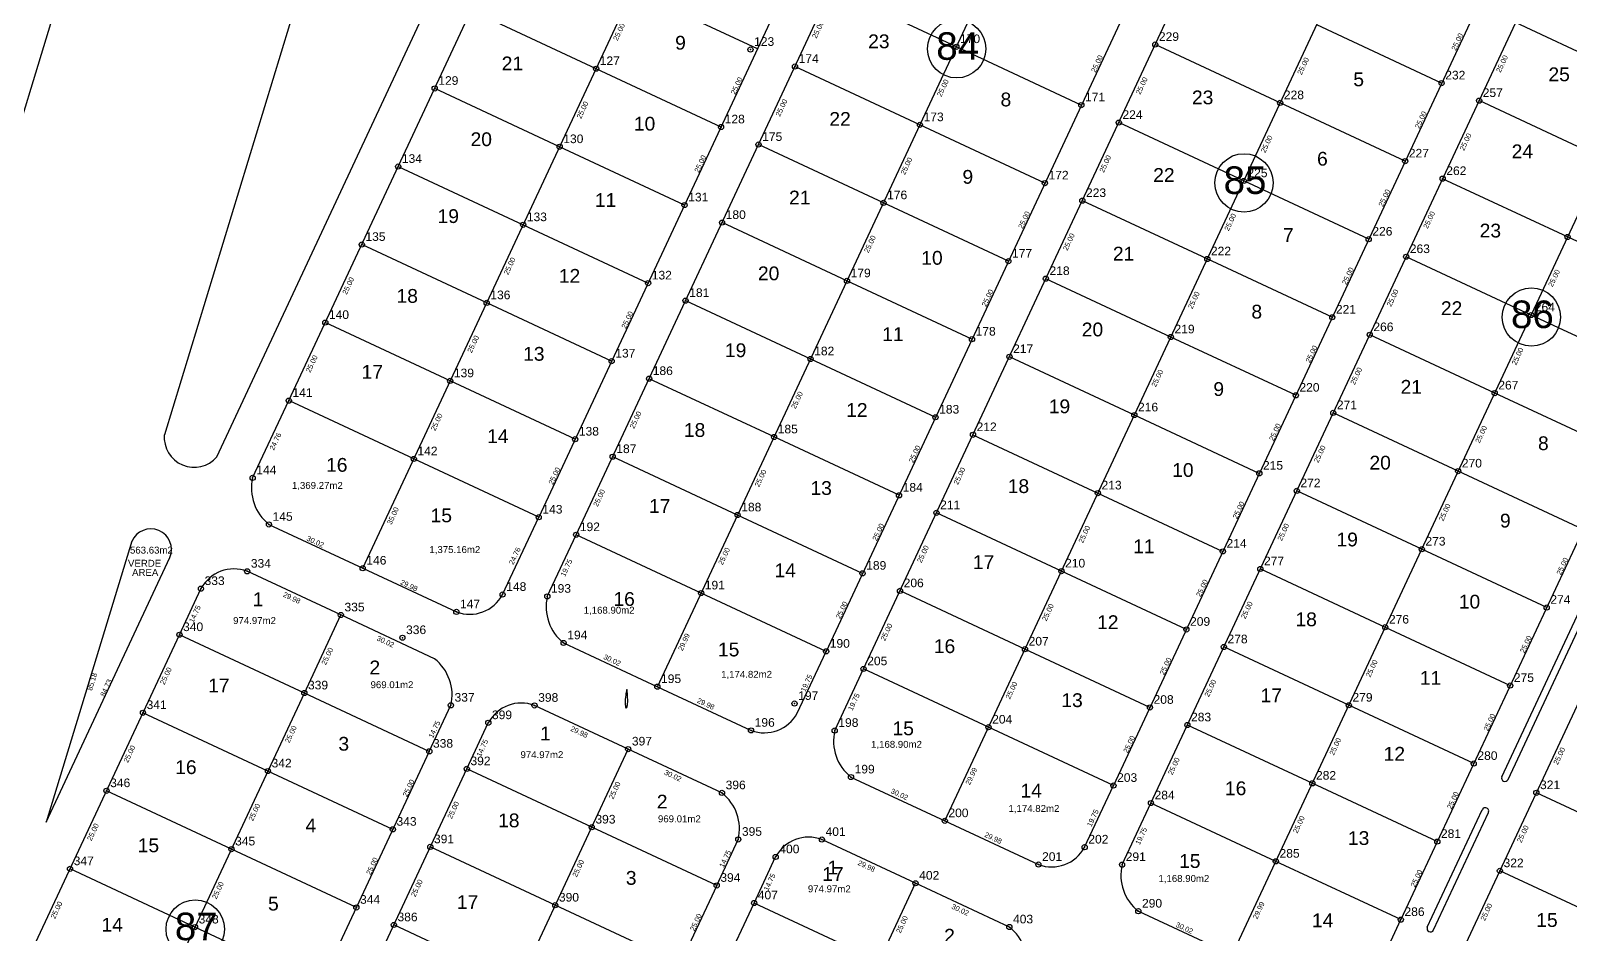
# Model space of a CAD drawing. Header units: metres. Extents: x 277679 to 502674, y 2669847 to 2703376.
# Drawn here: x 500680.3 to 501126.9, y 2671208.5 to 2671470.7 of the extents above; entities that cross this region are included whole.
import ezdxf
from ezdxf.enums import TextEntityAlignment as Align

# ---------------------------------------------------------------- set-up
doc = ezdxf.new("R2010")
doc.units = ezdxf.units.M
doc.header["$PDMODE"] = 32
doc.header["$PDSIZE"] = 1.5
doc.layers.get('0').update_dxf_attribs({"linetype": 'CONTINUOUS'})
for name, color, linetype in [('CVL_CURV_G', 132, 'CONTINUOUS'), ('CVL_CURV_TX', 2, 'CONTINUOUS'), ('CVL_PUNTO', 2, 'CONTINUOUS'), ('CVL_PUNTO_NUM', 2, 'CONTINUOUS'), ('HATCHES', 7, 'CONTINUOUS')]:
    doc.layers.add(name, color=color, linetype=linetype)
doc.styles.add('ARIAL', font='ARIAL')

msp = doc.modelspace()

# ---------------------------------------------------------------- hatches: boundary and pattern name
h = msp.add_hatch()
h.set_pattern_fill('AR-SAND', color=3, scale=0.1, style=0)
h.set_pattern_definition([])
edge = h.paths.add_edge_path(flags=0)
edge.add_arc((500868.26, 2671670.27), 15.41, 338.0311, 55.0928)
edge.add_line((500877.08, 2671682.91), (500843.28, 2671702.59))
edge.add_arc((500836.81, 2671688.67), 15.35, 65.038, 149.1546)
edge.add_line((500823.63, 2671696.54), (500719.09, 2671353.46))
edge.add_arc((500727.74, 2671352.7), 8.69, 175.016, 319.1774)
edge.add_line((500734.32, 2671347.02), (500882.56, 2671664.5))
h.paths.add_polyline_path([(500806.62, 2671501.93), (500809.66, 2671508.43), (500807.58, 2671509.4), (500804.54, 2671502.9)], flags=0)
h.paths.add_polyline_path([(500772.85, 2671520.79), (500774.94, 2671527.66), (500772.74, 2671528.33), (500770.65, 2671521.46)], flags=0)
h.paths.add_polyline_path([(500856.25, 2671691.97), (500861.45, 2671688.94), (500862.6, 2671690.93), (500857.41, 2671693.96)], flags=0)
h.paths.add_polyline_path([(500809.64, 2671577.3), (500818.26, 2671577.3), (500818.26, 2671580.3), (500809.64, 2671580.3)], flags=0)
h.paths.add_polyline_path([(500808.46, 2671579.97), (500819.09, 2671579.97), (500819.09, 2671582.97), (500808.46, 2671582.97)], flags=0)
h.paths.add_polyline_path([(500804.57, 2671572.7), (500822.08, 2671572.7), (500822.08, 2671576.3), (500804.57, 2671576.3)], flags=0)
h = msp.add_hatch()
h.set_pattern_fill('AR-SAND', color=3, scale=0.05, style=0)
h.set_pattern_definition([])
edge = h.paths.add_edge_path(flags=0)
edge.add_arc((500715.17, 2671320.16), 5.99, 336.993, 156.7899)
edge.add_line((500709.66, 2671322.53), (500684.83, 2671241.05))
edge.add_line((500684.83, 2671241.05), (500720.68, 2671317.82))
h.paths.add_polyline_path([(500709.22, 2671311.99), (500717.84, 2671311.99), (500717.84, 2671314.99), (500709.22, 2671314.99)], flags=0)
h.paths.add_polyline_path([(500708.04, 2671314.67), (500718.67, 2671314.67), (500718.67, 2671317.67), (500708.04, 2671317.67)], flags=0)
h.paths.add_polyline_path([(500708.61, 2671318.45), (500722.06, 2671318.45), (500722.06, 2671321.51), (500708.61, 2671321.51)], flags=0)
h.paths.add_polyline_path([(500701.96, 2671276.78), (500704.5, 2671282.23), (500702.42, 2671283.2), (500699.88, 2671277.76)], flags=0)
h.paths.add_polyline_path([(500698.37, 2671278.6), (500700.12, 2671284.35), (500697.92, 2671285.02), (500696.17, 2671279.27)], flags=0)

# ---------------------------------------------------------------- linework, layer by layer
at = {"color": 1}
msp.add_line((500743.67, 2671661.81), (500526.62, 2670949.53), dxfattribs=at)
at = {"color": 7}
for p, q in [((500954.62, 2671601.33), (500827.68, 2671329.52)), ((501035.61, 2671557.34), (500911.04, 2671290.59)), ((501110.76, 2671500.81), (500994.39, 2671251.66)), ((501194.11, 2671461.88), (501077.75, 2671212.73)), ((500795.95, 2671261.58), (500714.95, 2671088.15)), ((500879.3, 2671222.65), (500796.87, 2671046.15))]:
    msp.add_line(p, q, dxfattribs=at)
for p, q in [((500744.7, 2671340.94), (500755.19, 2671363.36)), ((500817.2, 2671307.09), (500827.68, 2671329.52)), ((500830.17, 2671306.55), (500838.55, 2671324.43)), ((500723.46, 2671295.42), (500729.7, 2671308.79)), ((500759.7, 2671278.5), (500770.28, 2671301.15)), ((500759.7, 2671278.5), (500723.46, 2671295.42)), ((500902.68, 2671272.7), (500911.04, 2671290.59)), ((500913.53, 2671267.62), (500921.91, 2671285.5)), ((500795.95, 2671261.58), (500802.21, 2671274.94)), ((500806.82, 2671256.49), (500813.06, 2671269.86)), ((500986.04, 2671233.76), (500994.39, 2671251.66)), ((500996.89, 2671228.69), (501005.26, 2671246.57)), ((500879.3, 2671222.65), (500885.56, 2671236.01)), ((500890.17, 2671217.56), (500896.41, 2671230.93)), ((500818.31, 2671063.68), (500890.17, 2671217.56)), ((501069.39, 2671194.83), (501077.75, 2671212.73))]:
    msp.add_line(p, q)
for centre in [(500948.91, 2671465.49), (501032.26, 2671426.56), (501115.62, 2671387.62), (500728.05, 2671209.98)]:
    msp.add_circle(centre, 8.47)
for centre, radius, start, end in [((500727.74, 2671352.7), 8.69, 175.016, 319.1774), ((500757.76, 2671337.93), 13.41, 167.0206, 231.5262), ((500715.17, 2671320.16), 5.99, 336.993, 156.7899), ((500739.29, 2671303.65), 10.88, 69.3731, 151.795), ((500807.62, 2671312.23), 10.88, 249.3731, 331.795), ((500843.24, 2671303.54), 13.41, 167.0206, 231.5262), ((500789.14, 2671277.95), 13.41, 347.0206, 51.5262), ((500822.64, 2671264.72), 10.88, 69.3731, 151.795), ((500893.1, 2671277.84), 10.88, 249.3731, 331.795), ((500926.6, 2671264.61), 13.41, 167.0206, 231.5262), ((500872.5, 2671239.02), 13.41, 347.0206, 51.5262), ((500906, 2671225.79), 10.88, 69.3731, 151.795), ((500976.45, 2671238.91), 10.88, 249.3731, 331.795), ((501009.95, 2671225.67), 13.41, 167.0206, 231.5262), ((500955.86, 2671200.09), 13.41, 347.0206, 51.5262)]:
    msp.add_arc(centre, radius, start, end)
at = {"layer": 'CVL_CURV_G', "color": 132, "linetype": 'CONTINUOUS'}
msp.add_lwpolyline([(500853.03, 2671274.14), (500853.13, 2671274.18), (500853.22, 2671274.31), (500853.31, 2671274.52), (500853.38, 2671274.78), (500853.44, 2671275.1), (500853.48, 2671275.45), (500853.5, 2671275.83), (500853.5, 2671276.22), (500853.49, 2671276.63), (500853.47, 2671277.08), (500853.45, 2671277.54), (500853.42, 2671277.99), (500853.39, 2671278.42), (500853.37, 2671278.81), (500853.34, 2671279.13), (500853.31, 2671279.38), (500853.28, 2671279.51), (500853.24, 2671279.5), (500853.18, 2671279.37), (500853.12, 2671279.13), (500853.05, 2671278.79), (500852.98, 2671278.36), (500852.91, 2671277.86), (500852.84, 2671277.3), (500852.79, 2671276.71), (500852.76, 2671276.14), (500852.75, 2671275.61), (500852.77, 2671275.13), (500852.81, 2671274.72), (500852.86, 2671274.41), (500852.94, 2671274.21), (500853.03, 2671274.14)], dxfattribs=at)
at = {"layer": 'CVL_CURV_TX', "color": 7}
for p, q in [((500891.14, 2671465.42), (500854.9, 2671482.34)), ((500948.83, 2671466.07), (500912.59, 2671482.99)), ((500844.32, 2671459.69), (500808.08, 2671476.61)), ((501089.58, 2671455.52), (501053.34, 2671472.44)), ((501147.27, 2671456.16), (501111.03, 2671473.08)), ((500985.07, 2671449.14), (500948.83, 2671466.07)), ((501042.76, 2671449.79), (501006.52, 2671466.71)), ((500880.57, 2671442.77), (500844.32, 2671459.69)), ((500938.26, 2671443.41), (500902.01, 2671460.33)), ((500833.75, 2671437.04), (500797.5, 2671453.96)), ((501136.7, 2671433.51), (501100.45, 2671450.43)), ((501079.01, 2671432.87), (501042.76, 2671449.79)), ((500974.5, 2671426.49), (500938.26, 2671443.41)), ((501032.19, 2671427.13), (500995.94, 2671444.06)), ((500869.99, 2671420.12), (500833.75, 2671437.04)), ((500927.68, 2671420.76), (500891.44, 2671437.68)), ((500786.93, 2671431.31), (500823.17, 2671414.39)), ((501126.12, 2671410.86), (501089.88, 2671427.78)), ((501068.43, 2671410.21), (501032.19, 2671427.13)), ((500963.92, 2671403.84), (500927.68, 2671420.76)), ((501021.61, 2671404.48), (500985.37, 2671421.4)), ((500823.17, 2671414.39), (500859.41, 2671397.47)), ((500917.1, 2671398.11), (500880.86, 2671415.03)), ((501162.37, 2671393.94), (501126.12, 2671410.86)), ((500812.59, 2671391.74), (500776.35, 2671408.66)), ((501057.86, 2671387.56), (501021.61, 2671404.48)), ((501115.55, 2671388.2), (501079.3, 2671405.13)), ((500953.35, 2671381.19), (500917.1, 2671398.11)), ((501011.04, 2671381.83), (500974.79, 2671398.75)), ((500870.28, 2671392.38), (500906.53, 2671375.46)), ((500848.83, 2671374.82), (500812.59, 2671391.74)), ((501151.79, 2671371.28), (501115.55, 2671388.2)), ((500802.01, 2671369.09), (500765.77, 2671386.01)), ((501047.28, 2671364.91), (501011.04, 2671381.83)), ((501104.97, 2671365.55), (501068.73, 2671382.47)), ((500906.53, 2671375.46), (500942.77, 2671358.54)), ((501000.46, 2671359.18), (500964.22, 2671376.1)), ((500895.95, 2671352.81), (500859.7, 2671369.73)), ((500838.26, 2671352.17), (500802.01, 2671369.09)), ((501141.21, 2671348.63), (501104.97, 2671365.55)), ((500791.43, 2671346.44), (500755.19, 2671363.36)), ((501036.7, 2671342.26), (501000.46, 2671359.18)), ((501094.39, 2671342.9), (501058.15, 2671359.82)), ((500932.19, 2671335.89), (500895.95, 2671352.81)), ((500953.64, 2671353.45), (500989.88, 2671336.53)), ((500827.68, 2671329.52), (500791.43, 2671346.44)), ((500885.37, 2671330.16), (500849.13, 2671347.08)), ((501130.64, 2671325.98), (501094.39, 2671342.9)), ((500989.88, 2671336.53), (501026.13, 2671319.61)), ((501083.82, 2671320.25), (501047.57, 2671337.17)), ((500921.61, 2671313.24), (500885.37, 2671330.16)), ((500979.3, 2671313.88), (500943.06, 2671330.8)), ((500749.42, 2671327.43), (500776.62, 2671314.73)), ((500874.79, 2671307.51), (500838.55, 2671324.43)), ((501120.06, 2671303.32), (501083.82, 2671320.25)), ((500770.28, 2671301.15), (500743.12, 2671313.83)), ((500776.62, 2671314.73), (500803.79, 2671302.05)), ((501015.55, 2671296.96), (500979.3, 2671313.88)), ((501037, 2671314.52), (501073.24, 2671297.6)), ((500911.04, 2671290.59), (500874.79, 2671307.51)), ((500968.73, 2671291.23), (500932.48, 2671308.15)), ((500797.48, 2671288.45), (500770.28, 2671301.15)), ((501073.24, 2671297.6), (501109.48, 2671280.68)), ((500834.9, 2671293.04), (500862.1, 2671280.34)), ((501004.97, 2671274.31), (500968.73, 2671291.23)), ((501062.66, 2671274.95), (501026.42, 2671291.87)), ((500958.15, 2671268.58), (500921.91, 2671285.5)), ((500795.95, 2671261.58), (500759.7, 2671278.5)), ((500862.1, 2671280.34), (500889.26, 2671267.66)), ((500785.37, 2671238.93), (500712.88, 2671272.77)), ((500853.64, 2671262.22), (500826.47, 2671274.9)), ((501098.9, 2671258.03), (501062.66, 2671274.95)), ((500994.39, 2671251.66), (500958.15, 2671268.58)), ((501052.08, 2671252.3), (501015.84, 2671269.22)), ((500880.84, 2671249.52), (500853.64, 2671262.22)), ((500879.3, 2671222.65), (500806.82, 2671256.49)), ((500918.25, 2671254.11), (500945.46, 2671241.41)), ((500738.55, 2671233.21), (500702.3, 2671250.13)), ((501088.33, 2671235.38), (501052.08, 2671252.3)), ((501153.31, 2671232.63), (501117.06, 2671249.55)), ((501041.51, 2671229.65), (501005.26, 2671246.57)), ((500945.46, 2671241.41), (500972.62, 2671228.73)), ((500936.99, 2671223.29), (500909.83, 2671235.97)), ((500774.79, 2671216.28), (500738.55, 2671233.21)), ((500868.73, 2671200), (500796.24, 2671233.84)), ((500727.97, 2671210.56), (500691.73, 2671227.48)), ((501077.75, 2671212.73), (501041.51, 2671229.65)), ((501142.73, 2671209.98), (501106.49, 2671226.9)), ((500964.2, 2671210.59), (500936.99, 2671223.29)), ((500962.66, 2671183.72), (500890.17, 2671217.56)), ((501001.61, 2671215.18), (501028.81, 2671202.48)), ((500764.21, 2671193.64), (500727.97, 2671210.56)), ((500821.91, 2671194.27), (500785.66, 2671211.2))]:
    msp.add_line(p, q, dxfattribs=at)
for centre, start, end in [((501107.96, 2671253.81), 155.4305, 334.5009), ((501102.25, 2671244.23), 334.6861, 155.2556), ((501086.33, 2671210.15), 155.4305, 334.5009)]:
    msp.add_arc(centre, 0.988, start, end, dxfattribs=at)
at = {"layer": 'CVL_PUNTO', "color": 2}
for p in [(500889.1, 2671465.27), (500948.83, 2671466.07), (501006.52, 2671466.71), (500844.32, 2671459.69), (500902.01, 2671460.33), (500797.5, 2671453.96), (501089.58, 2671455.52), (501042.76, 2671449.79), (501100.45, 2671450.43), (500985.07, 2671449.14), (500880.57, 2671442.77), (500938.26, 2671443.41), (500995.94, 2671444.06), (500833.75, 2671437.04), (500891.44, 2671437.68), (501079.01, 2671432.87), (500786.93, 2671431.31), (501032.19, 2671427.13), (501089.88, 2671427.78), (500974.5, 2671426.49), (500869.99, 2671420.12), (500927.68, 2671420.76), (500985.37, 2671421.4), (500823.17, 2671414.39), (500880.86, 2671415.03), (501068.43, 2671410.21), (501126.12, 2671410.86), (500776.35, 2671408.66), (501079.3, 2671405.13), (500963.92, 2671403.84), (501021.61, 2671404.48), (500859.41, 2671397.47), (500917.1, 2671398.11), (500974.79, 2671398.75), (500812.59, 2671391.74), (500870.28, 2671392.38), (501057.86, 2671387.56), (501115.55, 2671388.2), (500765.77, 2671386.01), (501068.73, 2671382.47), (500953.35, 2671381.19), (501011.04, 2671381.83), (500848.83, 2671374.82), (500906.53, 2671375.46), (500964.22, 2671376.1), (500802.01, 2671369.09), (500859.7, 2671369.73), (501047.28, 2671364.91), (501104.97, 2671365.55), (500755.19, 2671363.36), (500942.77, 2671358.54), (501000.46, 2671359.18), (501058.15, 2671359.82), (500838.26, 2671352.17), (500895.95, 2671352.81), (500953.64, 2671353.45), (500849.13, 2671347.08), (500791.43, 2671346.44), (501036.7, 2671342.26), (501094.39, 2671342.9), (500744.7, 2671340.94), (500932.19, 2671335.89), (500989.88, 2671336.53), (501047.57, 2671337.17), (500827.68, 2671329.52), (500885.37, 2671330.16), (500943.06, 2671330.8), (500749.42, 2671327.43), (500838.55, 2671324.43), (501083.82, 2671320.25), (501026.13, 2671319.61), (500743.12, 2671313.83), (500776.62, 2671314.73), (500921.61, 2671313.24), (500979.3, 2671313.88), (501037, 2671314.52), (500729.7, 2671308.79), (500817.2, 2671307.09), (500830.17, 2671306.55), (500874.79, 2671307.51), (500932.48, 2671308.15), (500803.79, 2671302.05), (501120.06, 2671303.32), (500770.28, 2671301.15), (501073.24, 2671297.6), (500723.46, 2671295.42), (500788.14, 2671294.55), (500834.9, 2671293.04), (501015.55, 2671296.96), (500911.04, 2671290.59), (500968.73, 2671291.23), (501026.42, 2671291.87), (500921.91, 2671285.5), (500862.1, 2671280.34), (501109.48, 2671280.68), (500759.7, 2671278.5), (500901.89, 2671275.46), (500712.88, 2671272.77), (500802.21, 2671274.94), (500826.47, 2671274.9), (501004.97, 2671274.31), (501062.66, 2671274.95), (500813.06, 2671269.86), (500889.26, 2671267.66), (500913.53, 2671267.62), (500958.15, 2671268.58), (501015.84, 2671269.22), (500853.64, 2671262.22), (500795.95, 2671261.58), (501098.9, 2671258.03), (500749.13, 2671255.85), (500806.82, 2671256.49), (500918.25, 2671254.11), (500702.3, 2671250.13), (500880.84, 2671249.52), (500994.39, 2671251.66), (501052.08, 2671252.3), (501117.06, 2671249.55), (501005.26, 2671246.57), (500843.06, 2671239.57), (500945.46, 2671241.41), (500785.37, 2671238.93), (500885.56, 2671236.01), (500909.83, 2671235.97), (501088.33, 2671235.38), (500738.55, 2671233.21), (500796.24, 2671233.84), (500896.41, 2671230.93), (500986.04, 2671233.76), (500691.73, 2671227.48), (500972.62, 2671228.73), (500996.89, 2671228.69), (501041.51, 2671229.65), (501106.49, 2671226.9), (500879.3, 2671222.65), (500936.99, 2671223.29), (500890.17, 2671217.56), (500774.79, 2671216.28), (500832.48, 2671216.92), (501001.61, 2671215.18), (501077.75, 2671212.73), (500727.97, 2671210.56), (500785.66, 2671211.2), (500964.2, 2671210.59)]:
    msp.add_point(p, dxfattribs=at)
at = {"layer": 'HATCHES', "color": 7}
for p, q in [((500823.63, 2671696.54), (500719.09, 2671353.46)), ((500734.32, 2671347.02), (500882.56, 2671664.5)), ((500776.62, 2671314.73), (500933.29, 2671650.18)), ((500755.19, 2671363.36), (500882.11, 2671635.18)), ((500862.1, 2671280.34), (501013.12, 2671603.7)), ((500838.55, 2671324.43), (500954.89, 2671573.6)), ((500921.91, 2671285.5), (501048.83, 2671557.32)), ((500945.46, 2671241.41), (501085.09, 2671540.39)), ((501028.81, 2671202.48), (501172.78, 2671510.74)), ((501005.26, 2671246.57), (501121.61, 2671495.74)), ((501095.91, 2671204.26), (501201.51, 2671430.36)), ((501107.06, 2671254.22), (501147.33, 2671340.44)), ((501108.85, 2671253.38), (501149.12, 2671339.6)), ((500709.66, 2671322.53), (500684.83, 2671241.05)), ((500684.83, 2671241.05), (500720.68, 2671317.82)), ((500652.23, 2671142.91), (500723.46, 2671295.42)), ((500678.15, 2671103.87), (500759.7, 2671278.5)), ((500756.32, 2671053.84), (500853.64, 2671262.22)), ((500724.37, 2671079.96), (500806.82, 2671256.49)), ((501085.43, 2671210.56), (501101.35, 2671244.65)), ((501087.22, 2671209.73), (501103.14, 2671243.81)), ((500850.25, 2671037.56), (500936.99, 2671223.29))]:
    msp.add_line(p, q, dxfattribs=at)

# ---------------------------------------------------------------- texts
at = {"color": 7, "style": 'ARIAL'}
for s, rotation, p in [('24.76', 64.9214, (500751.3, 2671351.52)), ('35.00', 64.9662, (500785.39, 2671329.95)), ('30.02', 334.9729, (500762.88, 2671322.42)), ('24.76', 64.9724, (500820.73, 2671318.28)), ('19.75', 64.91, (500835.72, 2671314.85)), ('29.98', 334.9729, (500756.06, 2671306.13)), ('29.98', 334.9729, (500790.06, 2671309.73)), ('14.75', 64.9768, (500727.94, 2671301.47)), ('30.02', 334.9729, (500783.25, 2671293.44)), ('29.99', 64.9657, (500869.81, 2671293.29)), ('25.00', 64.9657, (500766.35, 2671289.19)), ('30.02', 334.9729, (500848.98, 2671288.05)), ('85.18', 73.0527, (500698.14, 2671281.81)), ('84.73', 64.9703, (500702.19, 2671279.99)), ('19.75', 64.974, (500905.37, 2671281.38)), ('29.98', 334.9729, (500876.16, 2671275.36)), ('19.75', 64.91, (500919.08, 2671275.92)), ('14.75', 64.8912, (500797.42, 2671267.95)), ('29.98', 334.9729, (500839.42, 2671267.2)), ('14.75', 64.9768, (500811.3, 2671262.54)), ('30.02', 334.9729, (500866.6, 2671254.51)), ('29.99', 64.9657, (500953.16, 2671254.36)), ('25.00', 64.9657, (500849.71, 2671250.26)), ('30.02', 334.9729, (500932.33, 2671249.12)), ('19.75', 64.974, (500988.4, 2671242.23)), ('29.98', 334.9729, (500959.52, 2671236.43)), ('19.75', 64.91, (501002.43, 2671236.99)), ('14.75', 64.8912, (500881.77, 2671230.38)), ('29.98', 334.9729, (500922.78, 2671228.27)), ('14.75', 64.9768, (500894.65, 2671223.61)), ('29.99', 64.9657, (501036.52, 2671215.43)), ('25.00', 64.9657, (500933.06, 2671211.33)), ('30.02', 334.9729, (500949.96, 2671215.58)), ('30.02', 334.9729, (501014.99, 2671210.32))]:
    msp.add_text(s, height=1.5, rotation=rotation, dxfattribs=at).set_placement(p, align=Align.MIDDLE)
at = {"color": 1, "style": 'ARIAL'}
for s, p in [('1,369.27m2', (500763.47, 2671338.58)), ('563.63m2', (500715.33, 2671319.98)), ('1,375.16m2', (500803.35, 2671319.97)), ('1,168.90m2', (500848.1, 2671302.37)), ('974.97m2', (500745.25, 2671299.54)), ('1,174.82m2', (500887.97, 2671283.76)), ('969.01m2', (500785.12, 2671280.92)), ('1,168.90m2', (500931.46, 2671263.44)), ('974.97m2', (500828.61, 2671260.61)), ('1,174.82m2', (500971.33, 2671244.83)), ('969.01m2', (500868.48, 2671241.99)), ('974.97m2', (500911.97, 2671221.68)), ('1,168.90m2', (501014.82, 2671224.51))]:
    msp.add_text(s, height=2, dxfattribs=at).set_placement(p, align=Align.MIDDLE)
at = {"layer": 'CVL_CURV_TX', "color": 7, "style": 'ARIAL'}
for p in [(500850.97, 2671470.38), (500908.66, 2671471.03), (501094.12, 2671467.5), (500989.61, 2671461.13), (501107.1, 2671461.12), (501049.41, 2671460.48), (500885.1, 2671454.75), (500944.9, 2671454.11), (501002.59, 2671454.75), (500840.39, 2671447.73), (500898.08, 2671448.37), (501083.54, 2671444.85), (501038.84, 2671437.83), (501096.53, 2671438.47), (500874.53, 2671432.1), (500934.33, 2671431.45), (500992.02, 2671432.1), (501072.97, 2671422.2), (500968.46, 2671415.82), (501028.26, 2671415.17), (501085.95, 2671415.82), (500923.75, 2671408.8), (500981.44, 2671409.44), (500819.24, 2671402.43), (501062.39, 2671399.54), (501122.19, 2671398.9), (500772.42, 2671396.7), (500957.88, 2671393.17), (501017.69, 2671392.52), (501075.37, 2671393.17), (500853.37, 2671386.8), (500808.66, 2671379.78), (501051.82, 2671376.89), (501111.62, 2671376.24), (500761.84, 2671374.06), (501007.11, 2671369.87), (501064.8, 2671370.51), (500902.6, 2671363.5), (500798.08, 2671357.14), (500855.77, 2671357.77), (501041.24, 2671354.24), (501101.04, 2671353.59), (500936.73, 2671347.87), (501054.22, 2671347.86), (500832.22, 2671341.51), (500892.02, 2671340.85), (500949.71, 2671341.49), (500845.2, 2671335.13), (501030.66, 2671331.59), (501090.47, 2671330.94), (500926.15, 2671325.22), (500985.95, 2671324.57), (501043.65, 2671325.21), (500881.44, 2671318.21), (500939.13, 2671318.84), (501124.6, 2671315.31), (501020.08, 2671308.94), (500915.57, 2671302.57), (500975.38, 2671301.92), (501033.07, 2671302.56), (500928.55, 2671296.2), (501114.02, 2671292.66), (500719.53, 2671283.47), (501009.51, 2671286.29), (501069.31, 2671285.64), (500964.8, 2671279.28), (501022.49, 2671279.91), (501103.44, 2671270.01), (500755.77, 2671266.54), (500708.95, 2671260.82), (500998.93, 2671263.64), (501058.73, 2671262.99), (501123.71, 2671260.24), (501011.91, 2671257.27), (500789.91, 2671250.91), (501092.86, 2671247.36), (500745.2, 2671243.9), (500802.89, 2671244.53), (500698.38, 2671238.17), (501048.16, 2671240.34), (501113.14, 2671237.6), (500779.33, 2671228.27), (500839.13, 2671227.61), (501082.29, 2671224.71), (500734.62, 2671221.25), (500792.31, 2671221.89), (500687.8, 2671215.52), (500873.26, 2671211.98), (501102.56, 2671214.95)]:
    msp.add_text('25.00', height=1.5, rotation=64.9657, dxfattribs=at).set_placement(p, align=Align.MIDDLE)
at = {"layer": 'CVL_CURV_TX', "color": 4, "style": 'ARIAL'}
for s, p in [('9', (500868.8, 2671467.24)), ('23', (500926.34, 2671467.65)), ('21', (500820.05, 2671461.26)), ('25', (501123.67, 2671458.07)), ('5', (501065.52, 2671456.59)), ('8', (500963.19, 2671450.77)), ('23', (501020.27, 2671451.37)), ('10', (500858.39, 2671443.74)), ('22', (500915.09, 2671445.15)), ('20', (500811.01, 2671439.23)), ('24', (501113.01, 2671435.74)), ('6', (501055, 2671433.57)), ('9', (500952.15, 2671428.31)), ('22', (501009.02, 2671428.87)), ('11', (500847.09, 2671421.59)), ('21', (500903.4, 2671422.33)), ('19', (500801.44, 2671416.92)), ('23', (501103.72, 2671412.72)), ('7', (501045.12, 2671411.44)), ('10', (500941.75, 2671404.81)), ('21', (500997.34, 2671406.05)), ('12', (500836.61, 2671399.6)), ('20', (500894.37, 2671400.3)), ('18', (500789.54, 2671393.76)), ('22', (501092.47, 2671390.22)), ('8', (501035.96, 2671389.19)), ('11', (500930.44, 2671382.66)), ('20', (500988.3, 2671384.02)), ('13', (500826.25, 2671376.94)), ('19', (500884.8, 2671377.99)), ('17', (500779.42, 2671371.71)), ('9', (501024.93, 2671366.73)), ('21', (501080.79, 2671367.4)), ('12', (500919.96, 2671360.67)), ('19', (500978.73, 2671361.71)), ('18', (500872.89, 2671354.83)), ('14', (500815.81, 2671353.06)), ('8', (501119.09, 2671351)), ('20', (501071.75, 2671345.37)), ('16', (500769.1, 2671344.72)), ('10', (501014.53, 2671343.23)), ('13', (500909.6, 2671338)), ('18', (500966.83, 2671338.55)), ('17', (500862.78, 2671332.78)), ('15', (500799.42, 2671330.03)), ('9', (501108.06, 2671328.54)), ('19', (501062.19, 2671323.06)), ('11', (501003.22, 2671321.08)), ('14', (500899.17, 2671314.12)), ('17', (500956.71, 2671316.5)), ('1', (500746.26, 2671305.7)), ('16', (500852.45, 2671305.79)), ('10', (501097.66, 2671305.03)), ('12', (500992.74, 2671299.09)), ('18', (501050.28, 2671299.9)), ('16', (500945.39, 2671292.1)), ('15', (500882.78, 2671291.1)), ('2', (500780.13, 2671285.95)), ('11', (501086.35, 2671282.89)), ('17', (500734.89, 2671280.7)), ('13', (500982.38, 2671276.43)), ('17', (501040.17, 2671277.85)), ('1', (500829.61, 2671266.77)), ('15', (500933.41, 2671268.22)), ('3', (500771.13, 2671263.78)), ('12', (501075.87, 2671260.9)), ('16', (500725.34, 2671256.99)), ('14', (500970.52, 2671250.17)), ('16', (501029.84, 2671250.86)), ('2', (500863.48, 2671247.02)), ('4', (500761.58, 2671240.07)), ('18', (500819, 2671241.53)), ('15', (500714.46, 2671234.28)), ('13', (501065.51, 2671236.41)), ('15', (501016.53, 2671229.71)), ('3', (500854.49, 2671224.85)), ('17', (500913.03, 2671225.98)), ('1', (500912.97, 2671227.84)), ('5', (500750.71, 2671217.35)), ('17', (500807.05, 2671217.83)), ('14', (501055.08, 2671212.53)), ('15', (501120.14, 2671212.6)), ('14', (500703.95, 2671211.25)), ('2', (500946.84, 2671208.09))]:
    msp.add_text(s, height=4, dxfattribs=at).set_placement(p, align=Align.MIDDLE)
at = {"layer": 'CVL_CURV_TX', "color": 6, "style": 'ARIAL'}
for s, p in [('84', (500949.2, 2671466.28)), ('85', (501032.55, 2671427.35)), ('86', (501115.91, 2671388.42)), ('87', (500728.34, 2671210.77))]:
    msp.add_text(s, height=8, dxfattribs=at).set_placement(p, align=Align.MIDDLE)
at = {"layer": 'CVL_CURV_TX', "color": 7, "style": 'ARIAL'}
for s, p in [('VERDE', (500713.35, 2671316.17)), ('AREA', (500713.53, 2671313.49))]:
    msp.add_text(s, height=2, dxfattribs=at).set_placement(p, align=Align.MIDDLE)
at = {"layer": 'CVL_PUNTO_NUM', "color": 7, "style": 'ARIAL'}
for s, p in [('123', (500890.16, 2671466.33)), ('170', (500949.89, 2671467.13)), ('229', (501007.58, 2671467.77)), ('174', (500903.07, 2671461.4)), ('127', (500845.38, 2671460.75)), ('232', (501090.64, 2671456.58)), ('129', (500798.56, 2671455.02)), ('171', (500986.14, 2671450.2)), ('228', (501043.83, 2671450.85)), ('257', (501101.51, 2671451.49)), ('128', (500881.63, 2671443.83)), ('173', (500939.32, 2671444.47)), ('224', (500997.01, 2671445.12)), ('175', (500892.5, 2671438.74)), ('130', (500834.81, 2671438.1)), ('134', (500787.99, 2671432.37)), ('227', (501080.07, 2671433.93)), ('172', (500975.56, 2671427.55)), ('225', (501033.25, 2671428.2)), ('262', (501090.94, 2671428.84)), ('131', (500871.05, 2671421.18)), ('176', (500928.74, 2671421.82)), ('223', (500986.43, 2671422.46)), ('133', (500824.23, 2671415.45)), ('180', (500881.92, 2671416.09)), ('135', (500777.41, 2671409.72)), ('226', (501069.49, 2671411.27)), ('177', (500964.98, 2671404.9)), ('222', (501022.67, 2671405.54)), ('263', (501080.36, 2671406.19)), ('132', (500860.47, 2671398.53)), ('179', (500918.16, 2671399.17)), ('218', (500975.85, 2671399.81)), ('136', (500813.65, 2671392.8)), ('181', (500871.34, 2671393.44)), ('140', (500766.83, 2671387.07)), ('221', (501058.92, 2671388.62)), ('264', (501116.61, 2671389.26)), ('178', (500954.41, 2671382.25)), ('219', (501012.1, 2671382.89)), ('266', (501069.79, 2671383.53)), ('182', (500907.59, 2671376.52)), ('217', (500965.28, 2671377.16)), ('137', (500849.89, 2671375.88)), ('139', (500803.07, 2671370.15)), ('186', (500860.76, 2671370.79)), ('141', (500756.25, 2671364.43)), ('220', (501048.34, 2671365.97)), ('267', (501106.03, 2671366.61)), ('183', (500943.83, 2671359.6)), ('216', (501001.52, 2671360.24)), ('271', (501059.21, 2671360.88)), ('185', (500897.01, 2671353.87)), ('212', (500954.7, 2671354.51)), ('138', (500839.32, 2671353.23)), ('142', (500792.5, 2671347.5)), ('187', (500850.19, 2671348.14)), ('144', (500745.76, 2671342)), ('215', (501037.76, 2671343.32)), ('270', (501095.45, 2671343.96)), ('184', (500933.25, 2671336.95)), ('213', (500990.94, 2671337.59)), ('272', (501048.63, 2671338.23)), ('211', (500944.12, 2671331.86)), ('145', (500750.48, 2671328.49)), ('143', (500828.74, 2671330.58)), ('188', (500886.43, 2671331.22)), ('192', (500839.61, 2671325.49)), ('214', (501027.19, 2671320.67)), ('273', (501084.88, 2671321.31)), ('334', (500744.18, 2671314.89)), ('146', (500777.68, 2671315.79)), ('189', (500922.67, 2671314.3)), ('210', (500980.36, 2671314.94)), ('277', (501038.06, 2671315.58)), ('333', (500730.76, 2671309.85)), ('206', (500933.54, 2671309.21)), ('148', (500818.26, 2671308.15)), ('193', (500831.23, 2671307.61)), ('191', (500875.85, 2671308.57)), ('335', (500771.34, 2671302.21)), ('147', (500804.85, 2671303.11)), ('274', (501121.12, 2671304.39)), ('340', (500724.52, 2671296.48)), ('209', (501016.61, 2671298.02)), ('276', (501074.3, 2671298.66)), ('336', (500789.2, 2671295.61)), ('194', (500835.96, 2671294.1)), ('190', (500912.1, 2671291.65)), ('207', (500969.79, 2671292.29)), ('278', (501027.48, 2671292.93)), ('205', (500922.97, 2671286.56)), ('339', (500760.76, 2671279.56)), ('195', (500863.16, 2671281.4)), ('275', (501110.54, 2671281.74)), ('341', (500713.94, 2671273.84)), ('337', (500803.27, 2671276)), ('398', (500827.53, 2671275.96)), ('197', (500902.95, 2671276.52)), ('208', (501006.03, 2671275.37)), ('279', (501063.72, 2671276.01)), ('399', (500814.12, 2671270.92)), ('204', (500959.21, 2671269.64)), ('283', (501016.9, 2671270.28)), ('196', (500890.32, 2671268.72)), ('198', (500914.59, 2671268.68)), ('338', (500797.01, 2671262.64)), ('397', (500854.7, 2671263.28)), ('342', (500750.19, 2671256.91)), ('392', (500807.88, 2671257.55)), ('280', (501099.96, 2671259.09)), ('346', (500703.37, 2671251.19)), ('199', (500919.31, 2671255.17)), ('203', (500995.45, 2671252.72)), ('282', (501053.14, 2671253.36)), ('396', (500881.9, 2671250.58)), ('284', (501006.32, 2671247.63)), ('321', (501118.13, 2671250.61)), ('200', (500946.52, 2671242.47)), ('343', (500786.43, 2671239.99)), ('393', (500844.12, 2671240.63)), ('345', (500739.61, 2671234.27)), ('391', (500797.3, 2671234.9)), ('395', (500886.62, 2671237.07)), ('401', (500910.89, 2671237.03)), ('202', (500987.1, 2671234.83)), ('281', (501089.39, 2671236.44)), ('400', (500897.47, 2671231.99)), ('201', (500973.68, 2671229.79)), ('291', (500997.95, 2671229.75)), ('285', (501042.57, 2671230.71)), ('347', (500692.79, 2671228.54)), ('402', (500938.05, 2671224.35)), ('322', (501107.55, 2671227.96)), ('394', (500880.36, 2671223.71)), ('344', (500775.85, 2671217.34)), ('390', (500833.54, 2671217.98)), ('407', (500891.23, 2671218.62)), ('290', (501002.67, 2671216.24)), ('348', (500729.03, 2671211.62)), ('386', (500786.72, 2671212.26)), ('403', (500965.26, 2671211.65)), ('286', (501078.81, 2671213.79))]:
    msp.add_text(s, height=2.5, dxfattribs=at).set_placement(p)

doc.saveas('drawing.dxf')
